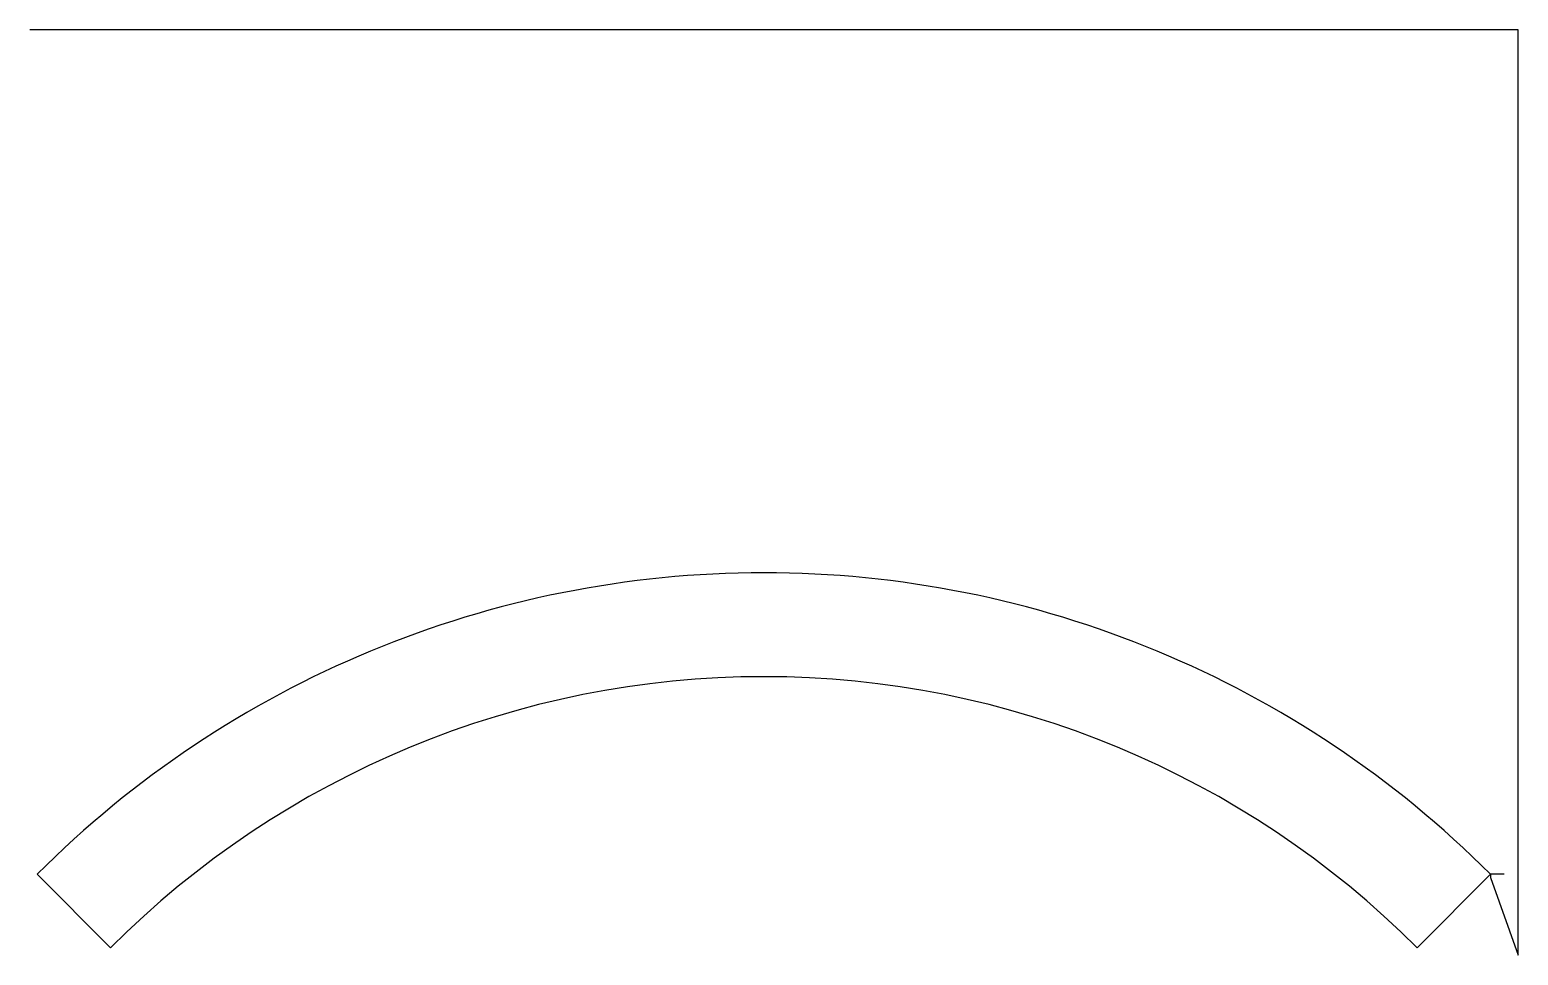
# Model space of a CAD drawing. Header units: metres. Extents: x 0 to 3796, y 0 to 2361.
import ezdxf

# ---------------------------------------------------------------- set-up
doc = ezdxf.new("R2010")
doc.units = ezdxf.units.M

msp = doc.modelspace()

# ---------------------------------------------------------------- linework, layer by layer
at = {"layer": 'TOOL_0'}
for p, q in [((1.001, 2360.573), (0.001, 2360.573)), ((3795.917, 2360.573), (1.001, 2360.573)), ((3795.917, 1), (3795.917, 2360.573)), ((206.08, 19.001), (18.697, 206.384)), ((3725.346, 206.384), (3537.963, 19.001)), ((3760.346, 206.384), (3725.346, 206.384)), ((3725.347, 206.384), (3725.347, 198.384)), ((3725.347, 198.384), (3795.917, 0)), ((3795.917, 0), (3795.917, 1)), ((3795.917, 1), (3795.917, 0)), ((3795.917, 0), (3795.917, 1)), ((3795.917, 0), (3795.917, 0))]:
    msp.add_line(p, q, dxfattribs=at)
for centre, radius, start, end in [((1872.022, -1641.991), 2617.5, 44.923383, 135.076617), ((1872.021, -1641.991), 2352.5, 44.914752, 135.085231)]:
    msp.add_arc(centre, radius, start, end, dxfattribs=at)

doc.saveas('drawing.dxf')
